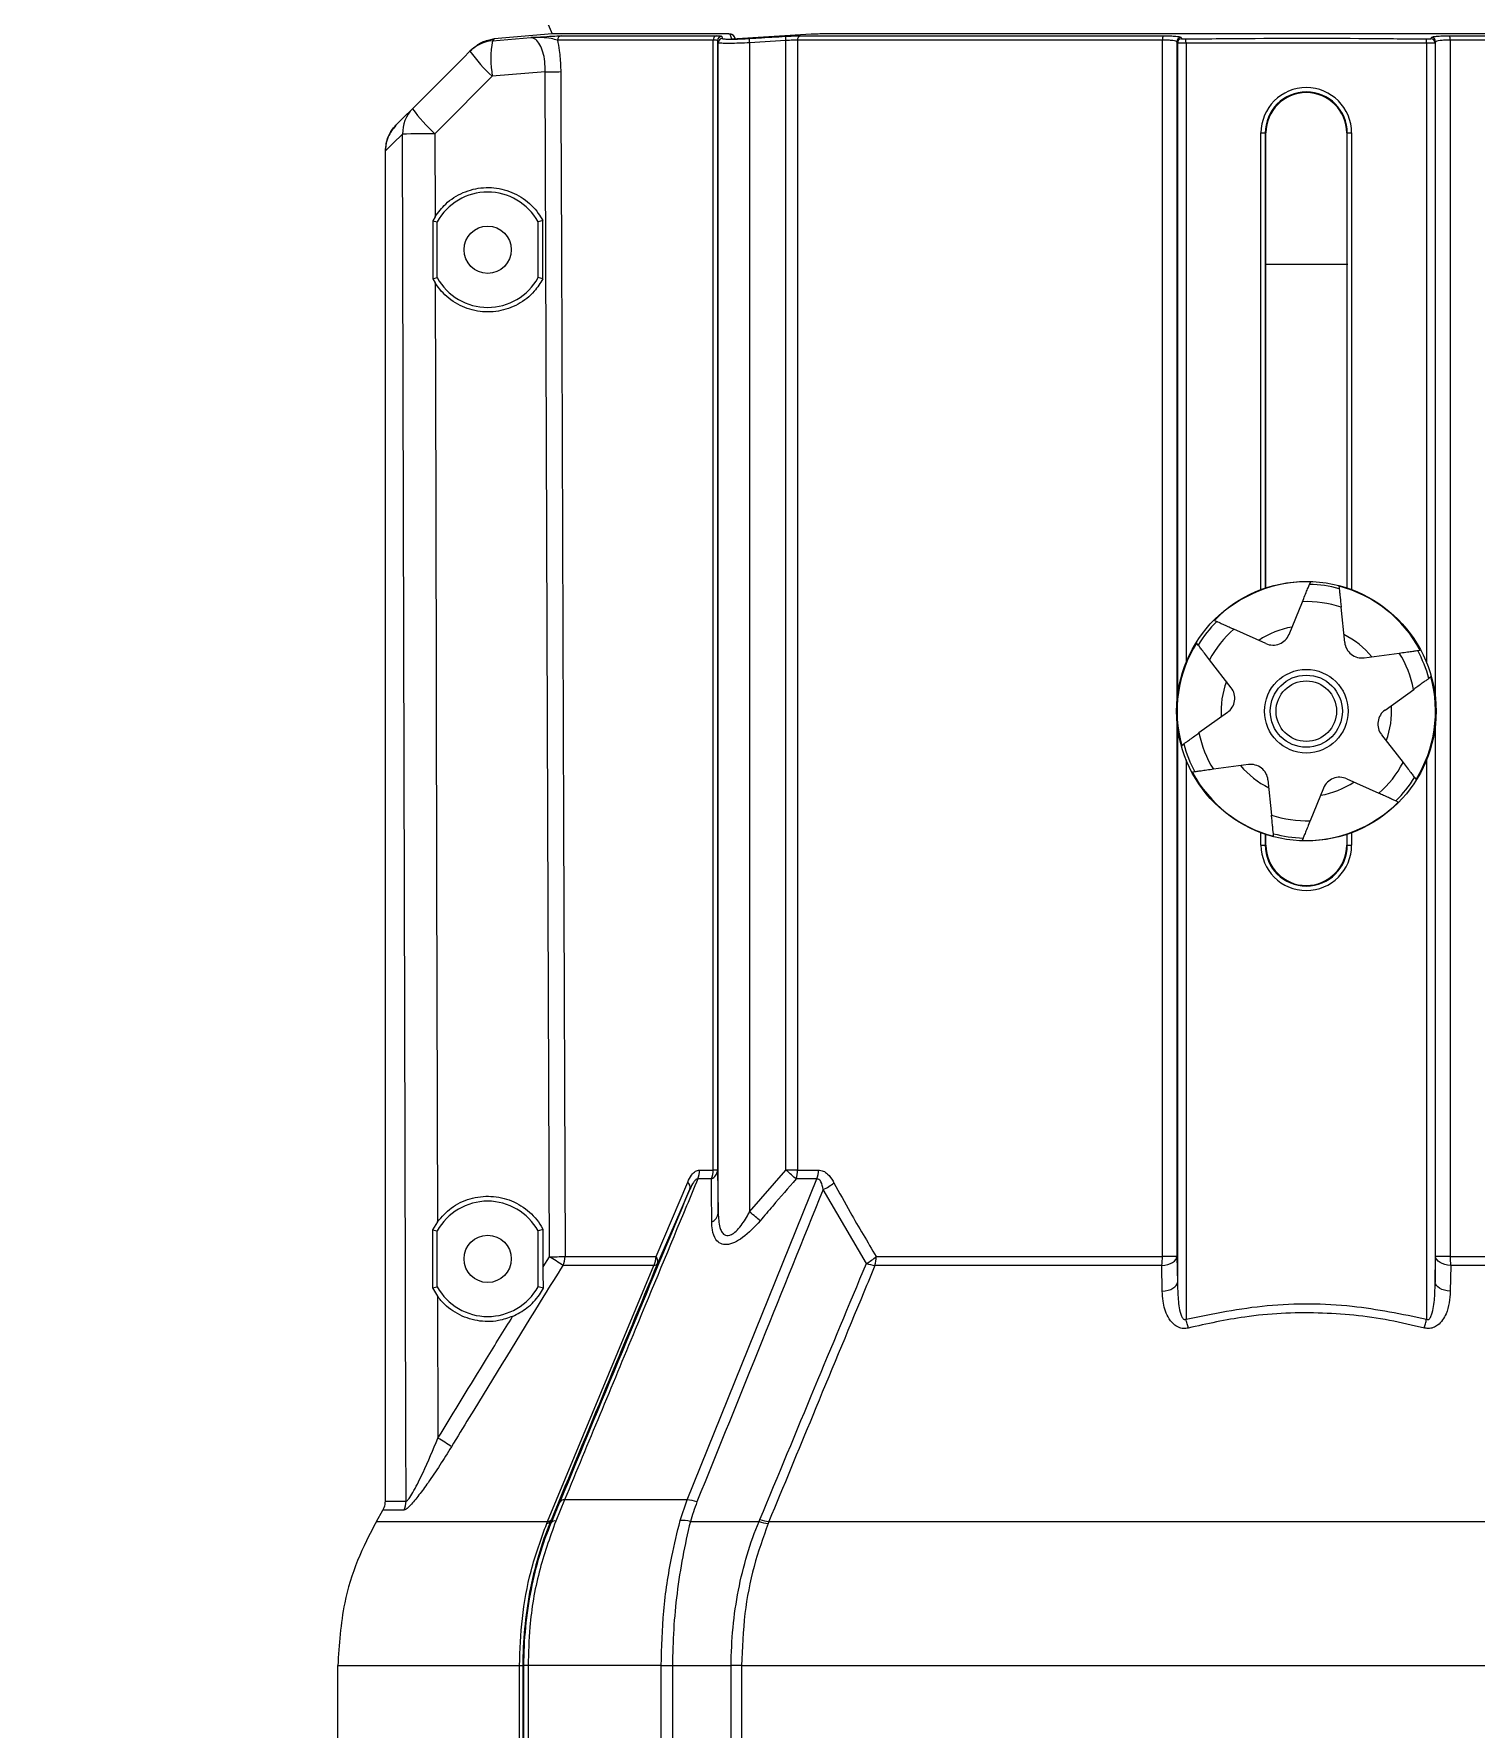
# Model space of a CAD drawing. Extents: x 11 to 120, y 2 to 94.
# Drawn here: x 50.77 to 55.78, y 12.42 to 18.3 of the extents above; entities that cross this region are included whole.
import ezdxf

# ---------------------------------------------------------------- set-up
doc = ezdxf.new("R2010")
doc.units = 0
doc.header["$MEASUREMENT"] = 0
doc.linetypes.add('SLD-Solid', pattern=[0])
doc.layers.add('OBJECT', color=7, linetype='CONTINUOUS')

msp = doc.modelspace()

# ---------------------------------------------------------------- linework, layer by layer
at = {"layer": 'OBJECT', "color": 7, "linetype": 'SLD-Solid', "lineweight": 15}
msp.add_line((50.7723, 22.4957), (52.5702, 18.297), dxfattribs=at)
at = {"layer": 'OBJECT'}
for p, q in [((52.5703, 18.297), (52.3688, 18.2794)), ((53.1704, 18.297), (52.5703, 18.297)), ((52.6018, 18.2904), (53.1396, 18.2904)), ((53.193, 18.2792), (53.1876, 18.2956)), ((53.4691, 18.2956), (53.193, 18.2792)), ((53.2059, 18.2799), (53.202, 18.2876)), ((53.4307, 18.2904), (54.6898, 18.2904)), ((56.859, 18.297), (53.514, 18.297)), ((55.6832, 18.2904), (56.9424, 18.2904)), ((52.2851, 18.237), (52.2913, 18.2432)), ((52.3688, 18.2794), (52.3269, 18.2681)), ((52.3628, 18.2731), (52.4957, 18.2843)), ((53.1292, 18.2755), (52.5886, 18.2755)), ((53.1292, 14.3565), (53.1292, 18.2755)), ((53.1464, 18.2662), (53.1441, 18.2739)), ((53.1441, 18.2739), (53.1441, 14.3565)), ((53.1464, 14.2075), (53.1464, 18.2662)), ((53.3813, 18.2738), (53.2554, 18.2663)), ((53.2554, 18.2663), (53.2554, 14.2115)), ((53.3813, 14.3565), (53.3813, 18.2738)), ((53.4217, 18.2755), (53.4217, 14.3565)), ((54.6873, 18.2755), (53.4217, 18.2755)), ((54.6873, 14.0565), (54.6873, 18.2755)), ((54.7392, 18.2655), (54.7378, 18.2701)), ((54.7378, 18.2701), (54.7378, 15.9824)), ((54.7392, 18.2655), (54.7392, 15.9973)), ((55.6038, 18.2644), (54.7692, 18.2644)), ((54.7692, 18.2644), (54.7692, 16.1164)), ((55.6038, 18.2644), (55.6038, 16.1164)), ((55.6352, 18.2701), (55.6338, 18.2655)), ((55.6338, 18.2655), (55.6338, 15.9973)), ((55.6352, 15.9824), (55.6352, 18.2701)), ((55.6857, 18.2755), (55.6857, 14.0565)), ((56.9513, 18.2755), (55.6857, 18.2755)), ((52.546, 18.1654), (52.3626, 18.15)), ((52.1633, 17.9507), (52.164, 17.6624)), ((55.0292, 17.9534), (55.0442, 17.9534)), ((55.0292, 16.3696), (55.0292, 17.9534)), ((55.0442, 17.9534), (55.0465, 17.9534)), ((55.0442, 17.9534), (55.0442, 16.3749)), ((55.0465, 16.3756), (55.0465, 17.9534)), ((55.0465, 16.3756), (55.0465, 17.9534)), ((55.0465, 17.9534), (55.0465, 17.9534)), ((55.3265, 17.9534), (55.3265, 16.3756)), ((55.3288, 17.9534), (55.3265, 17.9534)), ((55.3265, 17.9534), (55.3265, 16.3756)), ((55.3265, 17.9534), (55.3265, 17.9534)), ((55.3288, 17.9534), (55.3438, 17.9534)), ((55.3288, 16.3749), (55.3288, 17.9534)), ((55.3438, 17.9534), (55.3438, 16.3696)), ((51.9916, 13.2078), (51.9916, 17.8917)), ((52.164, 17.6624), (52.1563, 17.6491)), ((52.1563, 17.6491), (52.1563, 17.4477)), ((52.1563, 17.6491), (52.1715, 17.6452)), ((52.1715, 17.4516), (52.1715, 17.6452)), ((52.5379, 17.6494), (52.5215, 17.6452)), ((52.5215, 17.4516), (52.5215, 17.6452)), ((52.5379, 17.4474), (52.5379, 17.6494)), ((55.043, 17.4986), (55.33, 17.4986)), ((52.1563, 17.4477), (52.1715, 17.4516)), ((52.1563, 17.4477), (52.1645, 17.4334)), ((52.5379, 17.4474), (52.5215, 17.4516)), ((55.1976, 16.3878), (55.2009, 16.396)), ((55.2999, 16.3816), (55.3008, 16.3729)), ((55.1267, 16.2144), (55.173, 16.3277)), ((55.3196, 16.1864), (55.3073, 16.3083)), ((54.8676, 16.263), (54.8756, 16.2594)), ((55.0465, 16.1824), (54.9348, 16.2327)), ((54.8111, 16.1775), (54.8057, 16.1845)), ((54.9258, 16.0293), (54.8508, 16.1262)), ((55.3873, 16.133), (55.5087, 16.1495)), ((55.573, 16.1583), (55.5817, 16.1595)), ((55.6188, 16.0666), (55.6116, 16.0615)), ((55.4596, 15.952), (55.559, 16.0235)), ((54.9134, 15.9439), (54.8141, 15.8724)), ((54.7378, 15.9135), (54.7378, 14.0565)), ((54.7392, 15.8986), (54.7392, 13.9668)), ((55.6338, 15.8986), (55.6338, 13.9668)), ((55.6352, 14.0565), (55.6352, 15.9135)), ((54.7542, 15.8293), (54.7614, 15.8344)), ((55.4472, 15.8665), (55.5222, 15.7697)), ((54.7692, 15.7795), (54.7692, 13.8395)), ((54.9857, 15.7629), (54.8643, 15.7464)), ((55.6038, 15.7795), (55.6038, 13.8395)), ((54.8, 15.7376), (54.7913, 15.7364)), ((55.0535, 15.7094), (55.0657, 15.5876)), ((55.3265, 15.7135), (55.4382, 15.6632)), ((55.5619, 15.7184), (55.5673, 15.7114)), ((55.2464, 15.6815), (55.2, 15.5681)), ((55.5054, 15.6329), (55.4974, 15.6365)), ((55.0292, 15.4834), (55.0292, 15.5263)), ((55.0731, 15.5143), (55.0722, 15.523)), ((55.3438, 15.5263), (55.3438, 15.4834)), ((55.0292, 15.4834), (55.0442, 15.4834)), ((55.0442, 15.521), (55.0442, 15.4834)), ((55.0442, 15.4834), (55.0465, 15.4834)), ((55.0465, 15.4834), (55.0465, 15.5203)), ((55.0465, 15.4834), (55.0465, 15.5203)), ((55.0465, 15.4834), (55.0465, 15.4834)), ((55.1754, 15.5081), (55.1721, 15.4999)), ((55.3265, 15.5203), (55.3265, 15.4834)), ((55.3265, 15.5203), (55.3265, 15.4834)), ((55.3288, 15.4834), (55.3265, 15.4834)), ((55.3265, 15.4834), (55.3265, 15.4834)), ((55.3288, 15.4834), (55.3288, 15.521)), ((55.3288, 15.4834), (55.3438, 15.4834)), ((53.0818, 14.3565), (53.1292, 14.3565)), ((53.1441, 14.3565), (53.1292, 14.3565)), ((53.1441, 14.3565), (53.1464, 14.2075)), ((53.2554, 14.2115), (53.3813, 14.3565)), ((53.4217, 14.3565), (53.3813, 14.3565)), ((53.4217, 14.3565), (53.494, 14.3565)), ((52.9305, 14.0565), (53.0404, 14.3146)), ((53.0482, 14.2904), (52.9358, 14.0323)), ((53.0381, 13.2125), (53.4888, 14.3255)), ((53.1229, 14.3255), (53.0753, 14.3255)), ((53.4888, 14.3255), (53.4163, 14.3255)), ((53.6604, 14.0327), (53.5103, 14.2886)), ((52.1723, 14.1771), (52.155, 14.1494)), ((52.155, 14.1494), (52.1549, 13.9474)), ((52.155, 14.1494), (52.1715, 14.1452)), ((52.1715, 13.9516), (52.1715, 14.1452)), ((52.5393, 14.1497), (52.5215, 14.1452)), ((52.5215, 13.9516), (52.5215, 14.1452)), ((52.5393, 14.0204), (52.5393, 14.1497)), ((52.5393, 14.0204), (52.5613, 14.0558)), ((52.6148, 14.0565), (52.9305, 14.0565)), ((53.6946, 14.0565), (54.6873, 14.0565)), ((54.7378, 14.0565), (54.6873, 14.0565)), ((54.7378, 14.0565), (54.7392, 13.9668)), ((55.6338, 13.9668), (55.6352, 14.0565)), ((55.6857, 14.0565), (55.6352, 14.0565)), ((55.6857, 14.0565), (56.6784, 14.0565)), ((52.5542, 13.1375), (52.9235, 14.0255)), ((52.9235, 14.0255), (52.6069, 14.0255)), ((54.6858, 14.0255), (53.69, 14.0255)), ((54.6869, 13.9358), (54.6858, 14.0255)), ((55.6873, 14.0255), (55.6861, 13.9358)), ((56.683, 14.0255), (55.6873, 14.0255)), ((52.1549, 13.9474), (52.1715, 13.9516)), ((52.1549, 13.9474), (52.1729, 13.9187)), ((52.5399, 13.9469), (52.5215, 13.9516)), ((52.1729, 13.9187), (52.1741, 13.4268)), ((51.9605, 13.1375), (51.9833, 13.1768)), ((52.0553, 13.1768), (51.9833, 13.1768)), ((51.9916, 13.2078), (52.0634, 13.2078)), ((52.6135, 13.2125), (52.5828, 13.1386)), ((53.0381, 13.2125), (52.6135, 13.2125)), ((53.0142, 13.1408), (53.0381, 13.2125)), ((51.9605, 13.1375), (52.5542, 13.1375)), ((52.5514, 13.1308), (52.5542, 13.1375)), ((52.5685, 13.1357), (52.5645, 13.1373)), ((53.0499, 13.1374), (53.2881, 13.1375)), ((53.3221, 13.1375), (53.3193, 13.1306)), ((53.3221, 13.1375), (57.0509, 13.1375)), ((51.8266, 12.6375), (52.457, 12.6375)), ((51.8266, 12.0662), (51.8266, 12.6375)), ((52.457, 12.6375), (52.4686, 12.6375)), ((52.457, 12.0662), (52.457, 12.6375)), ((52.4723, 12.6375), (52.4686, 12.6375)), ((52.4686, 12.6375), (52.4686, 11.7908)), ((52.4866, 12.6375), (52.4723, 12.6375)), ((52.4723, 11.6845), (52.4723, 12.6375)), ((52.9484, 12.6375), (52.4866, 12.6375)), ((52.4866, 12.6375), (52.4866, 11.6845)), ((52.9484, 12.6375), (52.988, 12.6375)), ((52.9484, 11.6845), (52.9484, 12.6375)), ((52.988, 12.6375), (53.1914, 12.6375)), ((52.988, 12.6375), (52.988, 11.6845)), ((53.2275, 12.6375), (53.1914, 12.6375)), ((53.1914, 11.7908), (53.1914, 12.6375)), ((53.2275, 12.6375), (57.1455, 12.6375)), ((53.2275, 12.6375), (53.2275, 11.7908))]:
    msp.add_line(p, q, dxfattribs=at)
at = {"layer": 'OBJECT', "flags": 128}
for points in [[(53.3813, 18.2738), (53.3811, 18.2766), (53.3809, 18.2793), (53.3808, 18.2818), (53.3807, 18.284), (53.3806, 18.2859), (53.3805, 18.2873), (53.3804, 18.2883), (53.3804, 18.2887)], [(52.0858, 18.0377), (52.2623, 18.2142), (52.2851, 18.237)], [(53.2554, 18.2663), (53.2552, 18.2691), (53.255, 18.2718), (53.2549, 18.2743), (53.2547, 18.2766), (53.2546, 18.2784), (53.2545, 18.2799), (53.2545, 18.2808), (53.2544, 18.2813)], [(54.7526, 18.285), (54.7534, 18.2824), (54.754, 18.2804)], [(54.7692, 18.2644), (54.7692, 18.2672), (54.7691, 18.2699), (54.7691, 18.2724), (54.7691, 18.2746), (54.7691, 18.2764), (54.769, 18.2779), (54.769, 18.2789), (54.769, 18.2794)], [(55.6038, 18.2644), (55.6038, 18.2672), (55.6039, 18.2699), (55.6039, 18.2724), (55.6039, 18.2746), (55.604, 18.2764), (55.604, 18.2779), (55.604, 18.2789), (55.604, 18.2794)], [(55.619, 18.2804), (55.6198, 18.283), (55.6204, 18.285)], [(52.3626, 18.15), (52.1861, 17.9735), (52.1633, 17.9507)], [(52.5613, 14.0558), (52.5567, 15.2646), (52.5519, 16.5555), (52.546, 18.1654)], [(52.5999, 18.1661), (52.6003, 18.0421), (52.6021, 17.5461), (52.6092, 15.5623), (52.6148, 14.0565)], [(52.0282, 17.9801), (52.0354, 17.9873), (52.0547, 18.0066), (52.0858, 18.0377)], [(52.0515, 17.9493), (52.0191, 17.9181), (51.9991, 17.8989), (51.9916, 17.8917)], [(52.0634, 13.2078), (52.0628, 13.4412), (52.0602, 14.4411), (52.0515, 17.9493)], [(52.1645, 17.4334), (52.1663, 16.6598), (52.1694, 15.3688), (52.1723, 14.1771)], [(53.4163, 14.3255), (53.4129, 14.3286), (53.409, 14.3319), (53.4049, 14.3356), (53.4005, 14.3395), (53.3959, 14.3436), (53.3911, 14.3478), (53.3862, 14.3521), (53.3813, 14.3565)], [(53.2917, 14.1805), (53.2882, 14.1835), (53.2843, 14.1868), (53.28, 14.1904), (53.2755, 14.1943), (53.2706, 14.1984), (53.2657, 14.2027), (53.2605, 14.207), (53.2554, 14.2115)], [(54.6858, 14.0255), (54.6962, 14.027), (54.706, 14.0293), (54.7149, 14.0325), (54.7226, 14.0363), (54.7289, 14.0408), (54.7337, 14.0458), (54.7367, 14.0511), (54.7378, 14.0565)], [(55.6873, 14.0255), (55.6768, 14.027), (55.667, 14.0293), (55.6581, 14.0325), (55.6504, 14.0363), (55.6441, 14.0408), (55.6394, 14.0458), (55.6364, 14.0511), (55.6352, 14.0565)], [(54.6869, 13.9358), (54.6974, 13.9372), (54.7072, 13.9396), (54.7162, 13.9427), (54.7239, 13.9466), (54.7303, 13.9511), (54.735, 13.9561), (54.738, 13.9613), (54.7392, 13.9668)], [(55.6861, 13.9358), (55.6756, 13.9372), (55.6658, 13.9396), (55.6569, 13.9427), (55.6491, 13.9466), (55.6427, 13.9511), (55.638, 13.9561), (55.635, 13.9613), (55.6338, 13.9668)], [(54.777, 13.8085), (54.7761, 13.8121), (54.7751, 13.8158), (54.7742, 13.8196), (54.7732, 13.8235), (54.7722, 13.8274), (54.7712, 13.8314), (54.7702, 13.8355), (54.7692, 13.8395)], [(55.5961, 13.8085), (55.597, 13.8121), (55.5979, 13.8158), (55.5988, 13.8196), (55.5998, 13.8235), (55.6008, 13.8274), (55.6018, 13.8314), (55.6028, 13.8355), (55.6038, 13.8395)]]:
    msp.add_lwpolyline(points, dxfattribs=at)
at = {"layer": 'OBJECT'}
for centre, radius in [((52.3465, 17.5484), 0.082), ((55.1865, 15.9479), 0.45), ((55.1865, 15.9479), 0.145), ((55.1865, 15.9479), 0.125), ((55.1865, 15.9479), 0.105), ((52.3465, 14.0484), 0.082)]:
    msp.add_circle(centre, radius, dxfattribs=at)
for centre, radius, start, end in [((52.6034, 18.2757), 0.0148, 96.30283, 180.99776), ((53.1431, 18.2769), 0.014, 104.52164, 185.73154), ((53.1591, 18.2739), 0.015, 93.76063, 179.8957), ((53.1887, 18.2807), 0.015, 27.4218, 93.87646), ((53.4355, 18.2774), 0.0139, 110.3895, 187.86543), ((54.7138, 18.2787), 0.0267, 153.91733, 186.88556), ((55.6592, 18.2787), 0.0267, 353.11444, 26.08267), ((52.3734, 18.1487), 0.1249, 94.86237, 134.99879), ((52.7199, 18.5464), 0.5337, 215.4392, 227.96982), ((52.7371, 18.2108), 0.3794, 170.55032, 189.22113), ((53.1614, 18.2662), 0.015, 93.6369, 179.88811), ((54.7528, 18.27), 0.015, 90.84105, 179.75249), ((54.7542, 18.2654), 0.015, 90.82113, 179.75494), ((55.6188, 18.2654), 0.015, 0.24506, 89.17887), ((55.6202, 18.27), 0.015, 0.24751, 89.15895), ((52.5452, 20.2802), 2.1148, 270.02164, 271.48167), ((55.1865, 17.9534), 0.1573, 0, 180), ((55.1865, 17.9534), 0.1423, 0, 180), ((55.1865, 17.9534), 0.14, 0, 180), ((52.1698, 17.9543), 0.1184, 135.20807, 182.41528), ((52.5207, 18.3472), 0.5338, 215.44029, 227.96873), ((52.1533, 14.3474), 3.6034, 89.84163, 91.61883), ((52.3465, 17.5484), 0.2, 28.95502, 151.04498), ((52.3465, 17.5484), 0.2, 208.95502, 331.04498), ((55.1865, 15.9479), 0.4483, 88.15565, 135.34702), ((55.1865, 15.9479), 0.44, 74.94826, 88.55441), ((55.1865, 15.9479), 0.4483, 28.15565, 75.34702), ((55.1865, 15.9479), 0.38, 71.46984, 92.03283), ((55.1865, 15.9479), 0.44, 134.94826, 148.55441), ((55.1865, 15.9479), 0.38, 131.46984, 152.03283), ((55.1865, 15.9479), 0.2958, 99.64187, 123.8608), ((55.1865, 15.9479), 0.4483, 148.15565, 195.34702), ((55.0711, 16.2371), 0.06, 245.75133, 337.75133), ((55.1865, 15.9479), 0.2958, 39.64187, 63.8608), ((55.3793, 16.1925), 0.06, 185.75133, 277.75133), ((55.1865, 15.9479), 0.38, 11.46984, 32.03283), ((55.1865, 15.9479), 0.44, 14.94826, 28.55441), ((55.1865, 15.9479), 0.4483, 328.15565, 15.34702), ((55.1865, 15.9479), 0.2958, 159.64187, 183.8608), ((54.8784, 15.9926), 0.06, 305.75133, 37.75133), ((55.4946, 15.9033), 0.06, 125.75133, 217.75133), ((55.1865, 15.9479), 0.2958, 339.64187, 3.8608), ((55.1865, 15.9479), 0.44, 194.94826, 208.55441), ((55.1865, 15.9479), 0.38, 191.46984, 212.03283), ((55.1865, 15.9479), 0.2958, 219.64187, 243.8608), ((54.9938, 15.7034), 0.06, 5.75133, 97.75133), ((55.1865, 15.9479), 0.38, 311.46984, 332.03283), ((55.1865, 15.9479), 0.4483, 208.15565, 255.34702), ((55.1865, 15.9479), 0.2958, 279.64187, 303.8608), ((55.3019, 15.6588), 0.06, 65.75133, 157.75133), ((55.1865, 15.9479), 0.44, 314.94826, 328.55441), ((55.1865, 15.9479), 0.38, 251.46984, 272.03283), ((55.1865, 15.9479), 0.4483, 268.15565, 315.34702), ((55.1865, 15.9479), 0.44, 254.94826, 268.55441), ((55.1865, 15.4834), 0.1573, 180, 0), ((55.1865, 15.4834), 0.1423, 180, 0), ((55.1865, 15.4834), 0.14, 180, 270), ((55.1865, 15.4834), 0.14, 180, 0), ((55.1865, 15.4834), 0.14, 270, 0), ((53.0058, 14.3562), 0.076, 336.19606, 0.25052), ((53.1056, 14.36), 0.0386, 296.60954, 354.77237), ((53.0517, 14.3562), 0.0775, 336.7005, 0.26249), ((53.3331, 14.356), 0.0886, 339.8559, 0.31267), ((53.402, 14.356), 0.092, 340.64592, 0.3185), ((53.0233, 14.2956), 0.0255, 348.06388, 48.00627), ((53.4408, 14.4396), 0.1662, 294.72109, 310.09455), ((52.3465, 14.0484), 0.2, 28.95502, 151.04498), ((53.1082, 14.2114), 0.0383, 294.17359, 354.05326), ((52.5594, 16.2343), 2.1785, 270.05074, 271.45905), ((52.2189, 13.4904), 0.661, 54.05203, 58.802), ((52.5504, 14.0564), 0.0645, 331.34448, 0.07208), ((52.8588, 14.0563), 0.0717, 334.60112, 0.20451), ((52.9103, 14.0394), 0.0264, 344.53139, 40.45276), ((53.5775, 14.188), 0.1761, 298.0935, 311.67913), ((53.5914, 14.0559), 0.1032, 342.86222, 0.32442), ((54.3895, 14.0557), 0.2978, 354.18179, 0.15616), ((55.9835, 14.0557), 0.2978, 179.84384, 185.81821), ((52.9231, 14.0408), 0.0153, 271.57541, 326.33389), ((53.7067, 14.159), 0.1345, 249.87772, 262.87736), ((52.3465, 14.0484), 0.2, 208.95502, 331.04498), ((51.8538, 12.8859), 0.6287, 54.3134, 59.3626), ((52.0003, 13.2078), 0.0631, 330.61051, 0.03455), ((52.6117, 13.1948), 0.0178, 84.12585, 142.71793), ((53.0293, 13.086), 0.1268, 70.07087, 85.995), ((52.5519, 13.1463), 0.0155, 268.12942, 324.61069), ((52.5543, 13.1534), 0.016, 269.44574, 325.47449), ((52.5784, 13.124), 0.0153, 73.02969, 130.12574), ((53.0198, 13.0114), 0.1296, 76.5654, 92.45443), ((53.3321, 13.263), 0.133, 250.69122, 264.46884), ((53.3367, 13.2694), 0.1328, 249.8858, 263.66621)]:
    msp.add_arc(centre, radius, start, end, dxfattribs=at)
for points, knots in [([(52.4957, 18.2843), (52.4959, 18.2843), (52.511, 18.2853), (52.5411, 18.2874), (52.581, 18.2899), (52.5952, 18.2902), (52.6018, 18.2904)], [0, 0, 0, 0, 0.002681, 0.34979, 0.701236, 1, 1, 1, 1]), ([(52.5886, 18.2755), (52.5818, 18.2773), (52.5604, 18.2831), (52.5205, 18.2858), (52.4958, 18.2843), (52.4957, 18.2843)], [0, 0, 0, 0, 0.319161, 0.99706, 1, 1, 1, 1]), ([(53.1396, 18.2904), (53.1447, 18.2903), (53.1551, 18.2902), (53.1571, 18.2893), (53.1581, 18.2888)], [0, 0, 0, 0, 0.488111, 1, 1, 1, 1]), ([(53.1581, 18.2888), (53.1583, 18.2883), (53.159, 18.2858), (53.1598, 18.2832), (53.1604, 18.2812)], [0, 0, 0, 0, 0.226059, 1, 1, 1, 1]), ([(53.2018, 18.2875), (53.2016, 18.2879), (53.201, 18.2897), (53.1987, 18.292), (53.1958, 18.2941), (53.1932, 18.2952), (53.1906, 18.296), (53.1859, 18.2967), (53.1791, 18.297), (53.1701, 18.297), (53.1666, 18.297)], [0, 0, 0, 0, 0.023204, 0.091543, 0.152834, 0.209867, 0.273933, 0.382645, 0.758855, 1, 1, 1, 1]), ([(53.1876, 18.2956), (53.1866, 18.296), (53.1846, 18.2968), (53.1751, 18.2969), (53.1704, 18.297)], [0, 0, 0, 0, 0.494, 1, 1, 1, 1]), ([(53.202, 18.2876), (53.2026, 18.2855), (53.2035, 18.283), (53.2043, 18.2804), (53.2045, 18.2798)], [0, 0, 0, 0, 0.807652, 1, 1, 1, 1]), ([(53.2544, 18.2813), (53.2644, 18.2819), (53.3064, 18.2844), (53.3484, 18.2869), (53.3804, 18.2887)], [0, 0, 0, 0, 0.237767, 1, 1, 1, 1]), ([(53.3804, 18.2887), (53.3891, 18.2892), (53.4075, 18.2902), (53.4227, 18.2903), (53.4307, 18.2904)], [0, 0, 0, 0, 0.474046, 1, 1, 1, 1]), ([(53.514, 18.297), (53.5075, 18.2969), (53.494, 18.2968), (53.4775, 18.296), (53.4691, 18.2956)], [0, 0, 0, 0, 0.487699, 1, 1, 1, 1]), ([(54.6898, 18.2904), (54.6982, 18.2903), (54.7149, 18.2902), (54.7349, 18.289), (54.7492, 18.2872), (54.7515, 18.2858), (54.7526, 18.285)], [0, 0, 0, 0, 0.247259, 0.4945066, 0.7421473, 1, 1, 1, 1]), ([(55.6204, 18.285), (55.6215, 18.2857), (55.6236, 18.2872), (55.6376, 18.289), (55.6577, 18.2902), (55.6746, 18.2903), (55.6832, 18.2904)], [0, 0, 0, 0, 0.249056, 0.498133, 0.746674, 1, 1, 1, 1]), ([(52.2913, 18.2432), (52.3026, 18.2527), (52.3253, 18.2715), (52.3543, 18.2767), (52.3688, 18.2794)], [0, 0, 0, 0, 0.5, 1, 1, 1, 1]), ([(52.3688, 18.2794), (52.3686, 18.2791), (52.3681, 18.2786), (52.3648, 18.2751), (52.3628, 18.2731)], [0, 0, 0, 0, 0.423826, 1, 1, 1, 1]), ([(52.546, 18.1654), (52.5459, 18.1776), (52.5457, 18.2021), (52.5385, 18.2349), (52.5275, 18.2613), (52.5125, 18.2807), (52.5016, 18.283), (52.4957, 18.2843)], [0, 0, 0, 0, 0.182197, 0.364244, 0.551045, 0.759195, 1, 1, 1, 1]), ([(52.5886, 18.2755), (52.5909, 18.264), (52.5964, 18.2359), (52.5995, 18.1967), (52.5998, 18.1714), (52.5999, 18.1661)], [0, 0, 0, 0, 0.355603, 0.866053, 1, 1, 1, 1]), ([(53.1441, 18.2739), (53.1433, 18.2743), (53.1418, 18.2752), (53.1335, 18.2754), (53.1292, 18.2755)], [0, 0, 0, 0, 0.487934, 1, 1, 1, 1]), ([(53.2554, 18.2663), (53.2431, 18.2657), (53.2186, 18.2646), (53.186, 18.2639), (53.1614, 18.264), (53.1485, 18.2649), (53.147, 18.2659), (53.1464, 18.2662)], [0, 0, 0, 0, 0.216873, 0.43376, 0.650333, 0.866771, 1, 1, 1, 1]), ([(53.1604, 18.2812), (53.1616, 18.2806), (53.1641, 18.2795), (53.1807, 18.2788), (53.2049, 18.279), (53.231, 18.2799), (53.248, 18.2809), (53.2544, 18.2813)], [0, 0, 0, 0, 0.2168006, 0.433616, 0.650077, 0.866405, 1, 1, 1, 1]), ([(53.4217, 18.2755), (53.416, 18.2754), (53.4046, 18.2752), (53.3898, 18.2744), (53.3821, 18.2739), (53.3813, 18.2738)], [0, 0, 0, 0, 0.471918, 0.943784, 1, 1, 1, 1]), ([(54.7378, 18.2701), (54.737, 18.2708), (54.7352, 18.2723), (54.724, 18.274), (54.7078, 18.2752), (54.6941, 18.2754), (54.6873, 18.2755)], [0, 0, 0, 0, 0.249667, 0.499371, 0.748129, 1, 1, 1, 1]), ([(54.7692, 18.2644), (54.7658, 18.2644), (54.7591, 18.2644), (54.7501, 18.2646), (54.7433, 18.2649), (54.7398, 18.2652), (54.7394, 18.2654), (54.7392, 18.2655)], [0, 0, 0, 0, 0.2180616, 0.4361209, 0.6542341, 0.8725216, 1, 1, 1, 1]), ([(54.754, 18.2804), (54.7542, 18.2803), (54.7546, 18.28), (54.7574, 18.2797), (54.7613, 18.2794), (54.7654, 18.2794), (54.768, 18.2794), (54.769, 18.2794)], [0, 0, 0, 0, 0.219069, 0.438186, 0.656833, 0.874763, 1, 1, 1, 1]), ([(54.769, 18.2794), (54.779, 18.2795), (54.829, 18.2801), (55.039, 18.2823), (55.3074, 18.2827), (55.5357, 18.2801), (55.604, 18.2794)], [0, 0, 0, 0, 0.035928, 0.179639, 0.754501, 1, 1, 1, 1]), ([(55.6338, 18.2655), (55.6334, 18.2654), (55.6325, 18.2651), (55.6271, 18.2647), (55.6193, 18.2645), (55.6111, 18.2644), (55.6058, 18.2644), (55.6038, 18.2644)], [0, 0, 0, 0, 0.218536, 0.437092, 0.655505, 0.873727, 1, 1, 1, 1]), ([(55.604, 18.2794), (55.6057, 18.2794), (55.609, 18.2794), (55.6135, 18.2795), (55.6169, 18.2798), (55.6187, 18.2801), (55.6189, 18.2804), (55.619, 18.2804)], [0, 0, 0, 0, 0.217387, 0.434771, 0.652345, 0.870534, 1, 1, 1, 1]), ([(55.6857, 18.2755), (55.679, 18.2754), (55.6656, 18.2752), (55.6495, 18.2741), (55.6379, 18.2723), (55.6361, 18.2708), (55.6352, 18.2701)], [0, 0, 0, 0, 0.2465, 0.492975, 0.740149, 1, 1, 1, 1]), ([(52.0282, 17.9801), (52.0179, 17.9672), (51.9989, 17.9433), (51.9919, 17.9103), (51.9916, 17.894), (51.9916, 17.8917)], [0, 0, 0, 0, 0.499397, 0.929176, 1, 1, 1, 1]), ([(51.9916, 17.8917), (51.9934, 17.908), (51.9969, 17.9384), (52.0153, 17.9667), (52.0266, 17.9784), (52.0282, 17.9801)], [0, 0, 0, 0, 0.499401, 0.929163, 1, 1, 1, 1]), ([(52.164, 17.6624), (52.1755, 17.678), (52.2015, 17.7132), (52.2603, 17.7501), (52.3317, 17.7678), (52.4055, 17.7604), (52.4724, 17.729), (52.5155, 17.6875), (52.5328, 17.6579), (52.5379, 17.6494)], [0, 0, 0, 0, 0.128648, 0.288962, 0.449731, 0.611042, 0.772603, 0.934008, 1, 1, 1, 1]), ([(52.5379, 17.4474), (52.5287, 17.4327), (52.5067, 17.3973), (52.4535, 17.3561), (52.3843, 17.3315), (52.3102, 17.3315), (52.2406, 17.3561), (52.192, 17.3942), (52.1712, 17.4238), (52.1645, 17.4334)], [0, 0, 0, 0, 0.115333, 0.275775, 0.436647, 0.598106, 0.75992, 0.921699, 1, 1, 1, 1]), ([(55.173, 16.3277), (55.176, 16.335), (55.1819, 16.3495), (55.1897, 16.3685), (55.1952, 16.3818), (55.1973, 16.3872), (55.1976, 16.3877), (55.1976, 16.3878)], [0, 0, 0, 0, 0.241745, 0.484004, 0.711801, 0.922051, 1, 1, 1, 1]), ([(55.3008, 16.3729), (55.3009, 16.3721), (55.301, 16.3706), (55.302, 16.3604), (55.3036, 16.3453), (55.3054, 16.3271), (55.3067, 16.3142), (55.3073, 16.3083)], [0, 0, 0, 0, 0.198026, 0.39586, 0.598899, 0.81482, 1, 1, 1, 1]), ([(54.8756, 16.2594), (54.8763, 16.2591), (54.8777, 16.2584), (54.8871, 16.2542), (54.9009, 16.248), (54.9175, 16.2405), (54.9294, 16.2352), (54.9348, 16.2327)], [0, 0, 0, 0, 0.198026, 0.395861, 0.598898, 0.814819, 1, 1, 1, 1]), ([(54.8508, 16.1262), (54.8461, 16.1324), (54.8365, 16.1448), (54.8239, 16.161), (54.8151, 16.1724), (54.8115, 16.1769), (54.8112, 16.1774), (54.8111, 16.1775)], [0, 0, 0, 0, 0.241748, 0.484005, 0.711801, 0.922051, 1, 1, 1, 1]), ([(55.5087, 16.1495), (55.5164, 16.1506), (55.532, 16.1527), (55.5523, 16.1555), (55.5666, 16.1574), (55.5723, 16.1582), (55.5729, 16.1583), (55.573, 16.1583)], [0, 0, 0, 0, 0.2417466, 0.4840046, 0.7118005, 0.9220507, 1, 1, 1, 1]), ([(55.6116, 16.0615), (55.611, 16.061), (55.6098, 16.0601), (55.6014, 16.0541), (55.5892, 16.0453), (55.5743, 16.0346), (55.5638, 16.027), (55.559, 16.0235)], [0, 0, 0, 0, 0.198026, 0.39586, 0.598899, 0.814818, 1, 1, 1, 1]), ([(54.7614, 15.8344), (54.762, 15.8349), (54.7632, 15.8358), (54.7716, 15.8418), (54.7839, 15.8506), (54.7987, 15.8613), (54.8092, 15.8689), (54.8141, 15.8724)], [0, 0, 0, 0, 0.198026, 0.39586, 0.598899, 0.814818, 1, 1, 1, 1]), ([(55.5222, 15.7697), (55.527, 15.7635), (55.5366, 15.7511), (55.5491, 15.7349), (55.5579, 15.7235), (55.5615, 15.7189), (55.5618, 15.7185), (55.5619, 15.7184)], [0, 0, 0, 0, 0.241748, 0.484005, 0.711801, 0.922051, 1, 1, 1, 1]), ([(54.8643, 15.7464), (54.8566, 15.7453), (54.841, 15.7432), (54.8207, 15.7404), (54.8064, 15.7385), (54.8007, 15.7377), (54.8001, 15.7376), (54.8, 15.7376)], [0, 0, 0, 0, 0.2417466, 0.4840046, 0.7118005, 0.9220507, 1, 1, 1, 1]), ([(55.4974, 15.6365), (55.4967, 15.6368), (55.4953, 15.6375), (55.4859, 15.6417), (55.4721, 15.6479), (55.4555, 15.6554), (55.4436, 15.6607), (55.4382, 15.6632)], [0, 0, 0, 0, 0.198026, 0.395861, 0.598898, 0.814819, 1, 1, 1, 1]), ([(55.0722, 15.523), (55.0722, 15.5238), (55.072, 15.5253), (55.071, 15.5355), (55.0695, 15.5506), (55.0676, 15.5687), (55.0663, 15.5816), (55.0657, 15.5876)], [0, 0, 0, 0, 0.198026, 0.39586, 0.598899, 0.81482, 1, 1, 1, 1]), ([(55.2, 15.5681), (55.197, 15.5609), (55.1911, 15.5464), (55.1833, 15.5274), (55.1779, 15.5141), (55.1757, 15.5087), (55.1755, 15.5082), (55.1754, 15.5081)], [0, 0, 0, 0, 0.241745, 0.484004, 0.711801, 0.922051, 1, 1, 1, 1]), ([(53.0404, 14.3146), (53.0445, 14.323), (53.0519, 14.3383), (53.0665, 14.3536), (53.0769, 14.3556), (53.0818, 14.3565)], [0, 0, 0, 0, 0.395773, 0.712486, 1, 1, 1, 1]), ([(53.494, 14.3565), (53.4996, 14.3558), (53.5108, 14.3542), (53.5291, 14.3409), (53.5407, 14.3255), (53.547, 14.3141), (53.5479, 14.3124)], [0, 0, 0, 0, 0.254855, 0.5086304, 0.9285912, 1, 1, 1, 1]), ([(52.5975, 13.2055), (52.6744, 13.3911), (52.8243, 13.7527), (52.9749, 14.1143), (53.0482, 14.2904)], [0, 0, 0, 0, 0.513008, 1, 1, 1, 1]), ([(53.0753, 14.3255), (53.0625, 14.2945), (52.9901, 14.1206), (52.8358, 13.7495), (52.695, 13.4095), (52.6135, 13.2125)], [0, 0, 0, 0, 0.083466, 0.469044, 1, 1, 1, 1]), ([(53.0753, 14.3255), (53.0739, 14.3254), (53.0711, 14.325), (53.0658, 14.321), (53.0573, 14.3102), (53.052, 14.2985), (53.0482, 14.2904)], [0, 0, 0, 0, 0.128046, 0.255389, 0.479323, 1, 1, 1, 1]), ([(53.5103, 14.2886), (53.4394, 14.1129), (53.2938, 13.7518), (53.1475, 13.3906), (53.0725, 13.2052)], [0, 0, 0, 0, 0.486656, 1, 1, 1, 1]), ([(53.1239, 14.1765), (53.1237, 14.2077), (53.1234, 14.2577), (53.123, 14.307), (53.1229, 14.3255)], [0, 0, 0, 0, 0.624895, 1, 1, 1, 1]), ([(53.4163, 14.3255), (53.3892, 14.2943), (53.3474, 14.2462), (53.3062, 14.1976), (53.2917, 14.1805)], [0, 0, 0, 0, 0.648493, 1, 1, 1, 1]), ([(53.5103, 14.2886), (53.5085, 14.2982), (53.5063, 14.3104), (53.4987, 14.3215), (53.4938, 14.3252), (53.4902, 14.3254), (53.4888, 14.3255)], [0, 0, 0, 0, 0.580895, 0.740073, 0.900893, 1, 1, 1, 1]), ([(53.5479, 14.3124), (53.5664, 14.2782), (53.6132, 14.1918), (53.664, 14.1075), (53.6946, 14.0565)], [0, 0, 0, 0, 0.396331, 1, 1, 1, 1]), ([(52.1723, 14.1771), (52.1873, 14.194), (52.2186, 14.2293), (52.2846, 14.2604), (52.3582, 14.2695), (52.431, 14.2532), (52.4942, 14.2138), (52.5264, 14.1737), (52.5386, 14.151), (52.5393, 14.1497)], [0, 0, 0, 0, 0.15394, 0.320562, 0.487663, 0.655244, 0.822937, 0.990327, 1, 1, 1, 1]), ([(53.2917, 14.1805), (53.2723, 14.1592), (53.2447, 14.1292), (53.2029, 14.1039), (53.1757, 14.0961), (53.1528, 14.1002), (53.1346, 14.117), (53.1254, 14.1443), (53.1244, 14.1671), (53.1239, 14.1765)], [0, 0, 0, 0, 0.269459, 0.381209, 0.493906, 0.593567, 0.708386, 0.879635, 1, 1, 1, 1]), ([(53.1464, 14.2075), (53.1472, 14.19), (53.1482, 14.1665), (53.1573, 14.1425), (53.1654, 14.1323), (53.1756, 14.1282), (53.1868, 14.1296), (53.2014, 14.1377), (53.2236, 14.1596), (53.2415, 14.1865), (53.2528, 14.2068), (53.2554, 14.2115)], [0, 0, 0, 0, 0.248555, 0.333334, 0.418737, 0.477067, 0.535602, 0.604492, 0.713168, 0.934337, 1, 1, 1, 1]), ([(52.6069, 14.0255), (52.5852, 13.9904), (52.4764, 13.8148), (52.3477, 13.605), (52.2411, 13.4302), (52.2205, 13.3965)], [0, 0, 0, 0, 0.167872, 0.839364, 1, 1, 1, 1]), ([(52.5399, 13.9469), (52.5397, 13.9607), (52.5394, 13.9844), (52.5393, 14.0098), (52.5393, 14.0204)], [0, 0, 0, 0, 0.5799621, 1, 1, 1, 1]), ([(52.9358, 14.0323), (52.876, 13.8884), (52.753, 13.5926), (52.6304, 13.2965), (52.5675, 13.1444)], [0, 0, 0, 0, 0.486388, 1, 1, 1, 1]), ([(53.2911, 13.1447), (53.3542, 13.297), (53.4771, 13.5931), (53.6005, 13.8889), (53.6604, 14.0327)], [0, 0, 0, 0, 0.514049, 1, 1, 1, 1]), ([(53.69, 14.0255), (53.6772, 13.9947), (53.6052, 13.8214), (53.4825, 13.5254), (53.3728, 13.2601), (53.3221, 13.1375)], [0, 0, 0, 0, 0.104198, 0.585846, 1, 1, 1, 1]), ([(52.4332, 13.8489), (52.4501, 13.8578), (52.486, 13.8766), (52.5201, 13.9127), (52.5354, 13.9392), (52.5399, 13.9469)], [0, 0, 0, 0, 0.388576, 0.820972, 1, 1, 1, 1]), ([(54.777, 13.8085), (54.7711, 13.8076), (54.7595, 13.8057), (54.7413, 13.8107), (54.7221, 13.8238), (54.7007, 13.8539), (54.6891, 13.8937), (54.6875, 13.9245), (54.6869, 13.9358)], [0, 0, 0, 0, 0.087297, 0.174538, 0.284702, 0.464436, 0.80235, 1, 1, 1, 1]), ([(54.7392, 13.9668), (54.7399, 13.9473), (54.7411, 13.9081), (54.7459, 13.8662), (54.7559, 13.8449), (54.7586, 13.8409), (54.7615, 13.8386), (54.7639, 13.8377), (54.7664, 13.8379), (54.7681, 13.8387), (54.769, 13.8394), (54.7692, 13.8395)], [0, 0, 0, 0, 0.419109, 0.839951, 0.880199, 0.924729, 0.942601, 0.960653, 0.976828, 0.994027, 1, 1, 1, 1]), ([(55.6861, 13.9358), (55.6838, 13.909), (55.6808, 13.8739), (55.6602, 13.8359), (55.6452, 13.8191), (55.6273, 13.809), (55.6108, 13.8058), (55.6003, 13.8078), (55.5961, 13.8085)], [0, 0, 0, 0, 0.463203, 0.605761, 0.74907, 0.841779, 0.935306, 1, 1, 1, 1]), ([(55.6038, 13.8395), (55.6045, 13.8391), (55.6059, 13.8382), (55.6081, 13.8377), (55.6103, 13.838), (55.6129, 13.8395), (55.6175, 13.8447), (55.6271, 13.8687), (55.6322, 13.911), (55.6333, 13.9487), (55.6338, 13.9668)], [0, 0, 0, 0, 0.018435, 0.032622, 0.046847, 0.06494, 0.096407, 0.193735, 0.61436, 1, 1, 1, 1]), ([(52.4332, 13.8489), (52.4169, 13.8432), (52.3775, 13.8294), (52.3099, 13.8303), (52.2399, 13.8547), (52.1957, 13.8897), (52.1767, 13.9138), (52.1729, 13.9187)], [0, 0, 0, 0, 0.17772, 0.430152, 0.683138, 0.93607, 1, 1, 1, 1]), ([(54.7692, 13.8395), (54.8627, 13.8584), (55.0525, 13.8966), (55.3361, 13.8944), (55.518, 13.8571), (55.6038, 13.8395)], [0, 0, 0, 0, 0.339274, 0.688484, 1, 1, 1, 1]), ([(52.1741, 13.4268), (52.2302, 13.5185), (52.3163, 13.6593), (52.4029, 13.7999), (52.4332, 13.8489)], [0, 0, 0, 0, 0.65133, 1, 1, 1, 1]), ([(55.5961, 13.8085), (55.5558, 13.8179), (55.4347, 13.8461), (55.2256, 13.8666), (54.9902, 13.8555), (54.842, 13.8229), (54.777, 13.8085)], [0, 0, 0, 0, 0.149978, 0.450605, 0.758659, 1, 1, 1, 1]), ([(52.0634, 13.2078), (52.0649, 13.2084), (52.0682, 13.2097), (52.0778, 13.2223), (52.0963, 13.2536), (52.1307, 13.3231), (52.1572, 13.3864), (52.1741, 13.4268)], [0, 0, 0, 0, 0.062411, 0.139207, 0.265334, 0.530912, 1, 1, 1, 1]), ([(52.2205, 13.3965), (52.2072, 13.3751), (52.1808, 13.3323), (52.1427, 13.2759), (52.1079, 13.2282), (52.0815, 13.1964), (52.0634, 13.1793), (52.0578, 13.1776), (52.0553, 13.1768)], [0, 0, 0, 0, 0.227374, 0.454239, 0.628217, 0.803358, 0.912624, 1, 1, 1, 1]), ([(51.9833, 13.1768), (51.9862, 13.1832), (51.9909, 13.1931), (51.9914, 13.2039), (51.9916, 13.2078)], [0, 0, 0, 0, 0.643557, 1, 1, 1, 1]), ([(52.5685, 13.1357), (52.5685, 13.1357), (52.5786, 13.1591), (52.588, 13.1823), (52.5975, 13.2055)], [0, 0, 0, 0, 0.000029, 1, 1, 1, 1]), ([(53.0725, 13.2052), (53.0643, 13.1821), (53.056, 13.159), (53.0499, 13.1374), (53.0499, 13.1374)], [0, 0, 0, 0, 0.9999682, 1, 1, 1, 1]), ([(51.9605, 13.1375), (51.9375, 13.0929), (51.8908, 13.0028), (51.8392, 12.8348), (51.8312, 12.7104), (51.8266, 12.6375)], [0, 0, 0, 0, 0.287513, 0.581795, 1, 1, 1, 1]), ([(52.457, 12.6375), (52.459, 12.6923), (52.463, 12.8037), (52.494, 12.9718), (52.5318, 13.0766), (52.5514, 13.1308)], [0, 0, 0, 0, 0.3191048, 0.6474945, 1, 1, 1, 1]), ([(52.5645, 13.1373), (52.5645, 13.1373), (52.5476, 13.0978), (52.5211, 13.0197), (52.4903, 12.894), (52.4727, 12.7661), (52.4686, 12.6803), (52.4686, 12.6375), (52.4686, 12.6375)], [0, 0, 0, 0, 0.0000044, 0.254675, 0.509348, 0.7546722, 0.9999955, 1, 1, 1, 1]), ([(52.4723, 12.6375), (52.4723, 12.6375), (52.4723, 12.6819), (52.4766, 12.7709), (52.4954, 12.8995), (52.5258, 13.0215), (52.5527, 13.0989), (52.5685, 13.1357), (52.5685, 13.1357)], [0, 0, 0, 0, 0.000005, 0.2589, 0.517796, 0.758901, 0.999996, 1, 1, 1, 1]), ([(52.5828, 13.1386), (52.5619, 13.0805), (52.5194, 12.9625), (52.4912, 12.7917), (52.4879, 12.6821), (52.4866, 12.6375)], [0, 0, 0, 0, 0.3653922, 0.741453, 1, 1, 1, 1]), ([(52.5675, 13.1444), (52.5665, 13.142), (52.5655, 13.1395), (52.5645, 13.1373), (52.5645, 13.1373)], [0, 0, 0, 0, 0.99969, 1, 1, 1, 1]), ([(52.9484, 12.6375), (52.9503, 12.7007), (52.9539, 12.8291), (52.9794, 12.9987), (53.0041, 13.0995), (53.0142, 13.1408)], [0, 0, 0, 0, 0.364471, 0.739445, 1, 1, 1, 1]), ([(53.0499, 13.1374), (53.0499, 13.1374), (53.0395, 13.0959), (53.0222, 13.0169), (53.0023, 12.8903), (52.9906, 12.7638), (52.988, 12.6795), (52.988, 12.6375), (52.988, 12.6375)], [0, 0, 0, 0, 0.000005, 0.255831, 0.511647, 0.755821, 0.999995, 1, 1, 1, 1]), ([(53.1914, 12.6375), (53.1914, 12.6375), (53.1914, 12.6816), (53.1956, 12.7698), (53.2144, 12.8993), (53.2447, 13.0217), (53.273, 13.1023), (53.2881, 13.1375), (53.2881, 13.1375)], [0, 0, 0, 0, 0.000004, 0.252523, 0.505041, 0.752516, 0.999995, 1, 1, 1, 1]), ([(53.3193, 13.1306), (53.3019, 13.0816), (53.2666, 12.9823), (53.2343, 12.815), (53.2299, 12.698), (53.2275, 12.6375)], [0, 0, 0, 0, 0.319293, 0.647815, 1, 1, 1, 1]), ([(53.2881, 13.1375), (53.2881, 13.1375), (53.289, 13.14), (53.29, 13.1424), (53.2911, 13.1447)], [0, 0, 0, 0, 0.000268, 1, 1, 1, 1])]:
    msp.add_open_spline(points, degree=3, knots=knots, dxfattribs=at)

doc.saveas('drawing.dxf')
